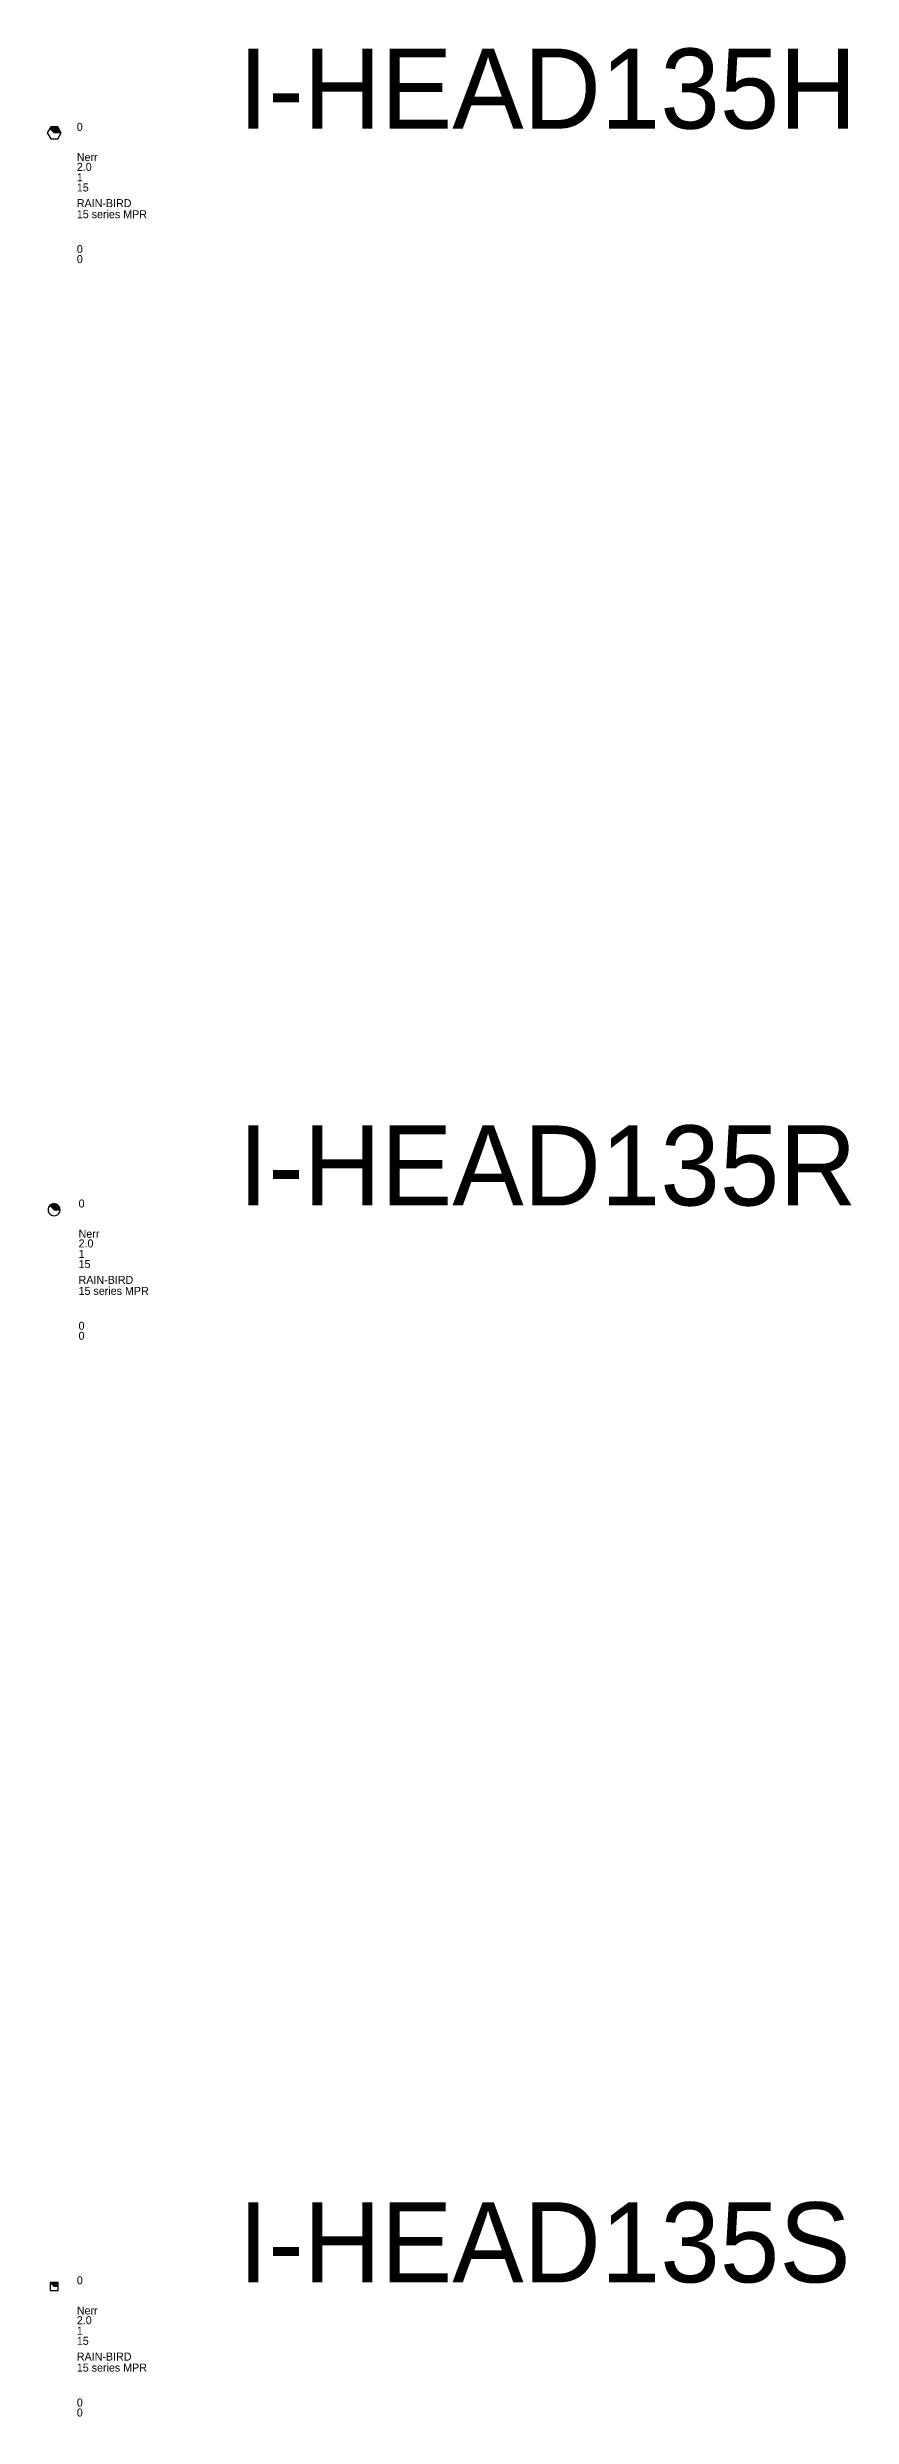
# Model space of a CAD drawing. Extents: x -141445 to -141321, y 26410 to 27069.
# Drawn here: x -141408.01 to -141397.95, y 26797.02 to 26826.63 of the extents above; entities that cross this region are included whole.
import ezdxf

# ---------------------------------------------------------------- set-up
doc = ezdxf.new("R2010")
doc.units = 0
doc.header["$MEASUREMENT"] = 0
doc.layers.get('0').update_dxf_attribs({"linetype": 'CONTINUOUS'})
for name, color, linetype in [('$I-ATT-TEXTDAT', 81, 'CONTINUOUS'), ('$I-ATT-TEXTVIS', 3, 'CONTINUOUS'), ('PEN00', 3, 'CONTINUOUS'), ('PEN000-S', 11, 'CONTINUOUS')]:
    doc.layers.add(name, color=color, linetype=linetype)

# ---------------------------------------------------------------- blocks, each defined once
blk = doc.blocks.new('*X27')
at = {"color": 0}
for p, q in [((10317.43, -15675.2), (10317.58, -15675.05)), ((10317.47, -15675.24), (10317.67, -15675.05)), ((10317.52, -15675.29), (10317.75, -15675.05)), ((10317.56, -15675.33), (10317.84, -15675.05)), ((10317.61, -15675.37), (10317.93, -15675.05)), ((10317.65, -15675.42), (10318.02, -15675.05)), ((10317.69, -15675.46), (10318.08, -15675.07)), ((10317.74, -15675.51), (10318.12, -15675.13)), ((10317.78, -15675.55), (10318.15, -15675.19)), ((10317.87, -15675.55), (10318.18, -15675.24)), ((10317.96, -15675.55), (10318.21, -15675.3)), ((10318.05, -15675.55), (10318.24, -15675.35)), ((10318.14, -15675.55), (10318.28, -15675.41)), ((10318.23, -15675.55), (10318.31, -15675.47)), ((10318.31, -15675.55), (10318.34, -15675.52))]:
    blk.add_line(p, q, dxfattribs=at)
blk = doc.blocks.new('I-HEAD135H')
at = {"layer": 'PEN00'}
for p, q in [((-0.055, 0.055), (-0.087, 0)), ((-0.087, 0), (-0.043, -0.075)), ((-0.043, 0.075), (-0.055, 0.055)), ((-0.055, 0.055), (0, 0)), ((0.043, 0.075), (-0.043, 0.075)), ((0.087, 0), (0, 0)), ((0.087, 0), (0.043, 0.075)), ((0.043, -0.075), (0.087, 0)), ((-0.043, -0.075), (0.043, -0.075))]:
    blk.add_line(p, q, dxfattribs=at)
at = {"layer": 'PEN000-S', "xscale": 0.15, "yscale": 0.15, "zscale": 0.15}
blk.add_blockref('*X27', (-1547.667, 2351.332), dxfattribs=at)
at = {"layer": '$I-ATT-TEXTDAT'}
for tag, p in [('ID', (0.282, -0.352)), ('SIZE', (0.282, -0.605)), ('GPM', (0.282, -0.474)), ('RADIUS', (0.282, -0.732)), ('MAKE', (0.282, -0.928)), ('MODEL', (0.282, -1.066)), ('DAT1', (0.282, -1.502)), ('DAT2', (0.282, -1.627))]:
    blk.add_attdef(tag, p, '', height=0.1, dxfattribs=at)
at = {"layer": '$I-ATT-TEXTVIS'}
blk.add_attdef('SEQFLOW', (0.282, 0.026), '', height=0.1, dxfattribs=at)
blk = doc.blocks.new('*X12')
at = {"color": 0}
for p, q in [((10317.52, -15677.85), (10317.6, -15677.76)), ((10317.56, -15677.89), (10317.75, -15677.7)), ((10317.61, -15677.94), (10317.85, -15677.69)), ((10317.65, -15677.98), (10317.93, -15677.7)), ((10317.7, -15678.02), (10318.01, -15677.71)), ((10317.74, -15678.07), (10318.07, -15677.74)), ((10317.78, -15678.11), (10318.13, -15677.77)), ((10317.83, -15678.16), (10318.18, -15677.81)), ((10317.88, -15678.19), (10318.23, -15677.85)), ((10317.97, -15678.19), (10318.27, -15677.9)), ((10318.06, -15678.19), (10318.3, -15677.95)), ((10318.15, -15678.19), (10318.33, -15678.01)), ((10318.24, -15678.19), (10318.35, -15678.08)), ((10318.32, -15678.19), (10318.36, -15678.15))]:
    blk.add_line(p, q, dxfattribs=at)
blk = doc.blocks.new('I-HEAD135R')
at = {"layer": 'PEN00'}
for p, q in [((-0.056, 0.053), (-0.003, 0)), ((-0.003, 0), (0.072, 0))]:
    blk.add_line(p, q, dxfattribs=at)
for start, end in [(135, 0), (0, 135)]:
    blk.add_arc((-0.003, 0), 0.075, start, end, dxfattribs=at)
at = {"layer": 'PEN000-S', "xscale": 0.15, "yscale": 0.15, "zscale": 0.15}
blk.add_blockref('*X12', (-1547.682, 2351.729), dxfattribs=at)
at = {"layer": '$I-ATT-TEXTDAT'}
for tag, p in [('ID', (0.304, -0.35)), ('SIZE', (0.304, -0.603)), ('GPM', (0.304, -0.471)), ('RADIUS', (0.304, -0.729)), ('MAKE', (0.304, -0.926)), ('MODEL', (0.304, -1.064)), ('DAT1', (0.304, -1.5)), ('DAT2', (0.304, -1.625))]:
    blk.add_attdef(tag, p, '', height=0.1, dxfattribs=at)
at = {"layer": '$I-ATT-TEXTVIS'}
blk.add_attdef('SEQFLOW', (0.304, 0.028), '', height=0.1, dxfattribs=at)
blk = doc.blocks.new('*X41')
at = {"color": 0}
for p, q in [((10323.62, -15677.75), (10323.63, -15677.75)), ((10323.67, -15677.8), (10323.72, -15677.75)), ((10323.71, -15677.84), (10323.81, -15677.75)), ((10323.76, -15677.89), (10323.89, -15677.75)), ((10323.8, -15677.93), (10323.98, -15677.75)), ((10323.84, -15677.97), (10324.07, -15677.75)), ((10323.89, -15678.02), (10324.16, -15677.75)), ((10323.93, -15678.06), (10324.25, -15677.75)), ((10323.98, -15678.11), (10324.34, -15677.75)), ((10324.02, -15678.15), (10324.42, -15677.75)), ((10324.07, -15678.2), (10324.51, -15677.75)), ((10324.11, -15678.24), (10324.6, -15677.75)), ((10324.19, -15678.25), (10324.62, -15677.82)), ((10324.28, -15678.25), (10324.62, -15677.91)), ((10324.37, -15678.25), (10324.62, -15678)), ((10324.45, -15678.25), (10324.62, -15678.08)), ((10324.54, -15678.25), (10324.62, -15678.17))]:
    blk.add_line(p, q, dxfattribs=at)
blk = doc.blocks.new('I-HEAD135S')
at = {"layer": 'PEN00'}
for p, q in [((-0.05, 0.05), (0, 0)), ((-0.05, 0.05), (-0.05, -0.05)), ((0.05, 0.05), (-0.05, 0.05)), ((0.05, 0), (0, 0)), ((0.05, 0), (0.05, 0.05)), ((-0.05, -0.05), (0.05, -0.05)), ((0.05, -0.05), (0.05, 0))]:
    blk.add_line(p, q, dxfattribs=at)
at = {"layer": 'PEN000-S', "xscale": 0.1, "yscale": 0.1, "zscale": 0.1}
blk.add_blockref('*X41', (-1032.412, 1567.825), dxfattribs=at)
at = {"layer": '$I-ATT-TEXTDAT'}
for tag, p in [('ID', (0.282, -0.348)), ('SIZE', (0.282, -0.601)), ('GPM', (0.282, -0.469)), ('RADIUS', (0.282, -0.727)), ('MAKE', (0.282, -0.924)), ('MODEL', (0.282, -1.062)), ('DAT1', (0.282, -1.498)), ('DAT2', (0.282, -1.623))]:
    blk.add_attdef(tag, p, '', height=0.1, dxfattribs=at)
at = {"layer": '$I-ATT-TEXTVIS'}
blk.add_attdef('SEQFLOW', (0.282, 0.03), '', height=0.1, dxfattribs=at)

msp = doc.modelspace()

# ---------------------------------------------------------------- block references
for name, p in [('I-HEAD135H', (-141407.921, 26825.565)), ('I-HEAD135R', (-141407.921, 26812.105)), ('I-HEAD135S', (-141407.921, 26798.644))]:
    msp.add_blockref(name, p).add_auto_attribs({'SEQFLOW': '0', 'ID': 'Nerr', 'GPM': '2.0', 'SIZE': '1', 'RADIUS': '15', 'MAKE': 'RAIN-BIRD', 'MODEL': '15 series MPR', 'DAT1': '0', 'DAT2': '0'})

# ---------------------------------------------------------------- texts
for s, p in [('I-HEAD135H', (-141405.619, 26825.619)), ('I-HEAD135R', (-141405.619, 26812.159)), ('I-HEAD135S', (-141405.619, 26798.698))]:
    msp.add_text(s, height=1).set_placement(p)

doc.saveas('drawing.dxf')
